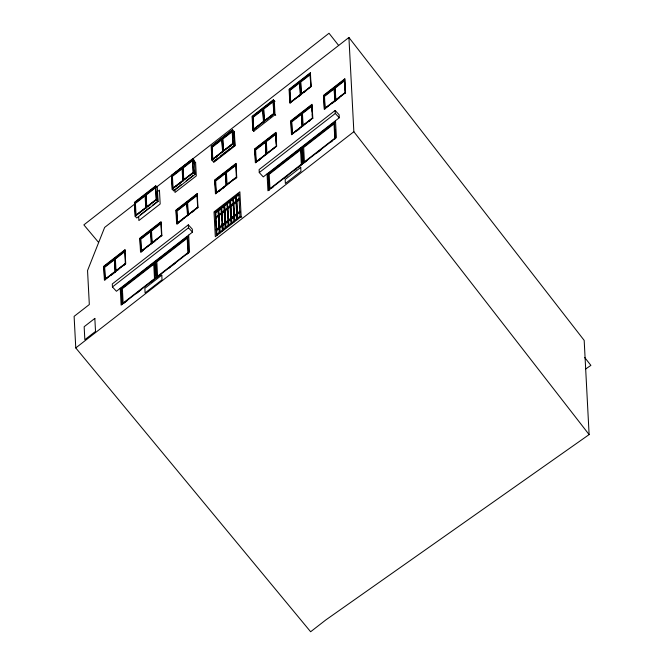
<?xml version="1.0" encoding="UTF-8"?>
<svg xmlns="http://www.w3.org/2000/svg" width="665" height="665" viewBox="0 0 665 665"><rect width="100%" height="100%" fill="white"/><g stroke="black" fill="none" stroke-linecap="round" stroke-linejoin="round"><path stroke-width="1" d="M155.726 185.818L134.438 202.368L135.161 216.266L136.757 217.995L158.054 201.437L157.322 187.547L155.726 185.818L156.499 199.974L156.1 199.542L135.419 215.618L135.818 216.05L134.737 202.584L155.419 186.508L155.818 186.94L145.776 194.745L146.4 206.773M135.136 203.016L145.411 195.02L145.012 194.587L145.793 207.688L136.034 215.285L135.411 203.407L145.178 195.809M155.577 187.721L146.134 195.069L146.757 206.948L156.2 199.6L155.419 186.508M192.742 158.752L171.445 175.311L172.177 189.209L173.773 190.938L195.061 174.38L194.338 160.489L192.742 158.752L193.465 172.651L195.061 174.38M134.912 203.881L104.638 227.422L87.547 270.539L89.326 304.537L74.114 316.365L75.768 347.928L310.63 631.75L325.842 619.921L589.115 434.594L584.178 340.38L348.917 37.489L156.184 187.339M171.753 175.527L192.426 159.442L193.108 172.484L172.435 188.561L171.753 175.527L172.833 188.993M172.144 175.959L182.426 167.962L182.027 167.53L182.809 180.631L173.041 188.228L172.418 176.35L182.185 168.752M183.066 180.29L183.465 180.722L182.784 167.688L192.825 159.874M192.592 160.664L183.141 168.012L183.764 179.891L193.216 172.543M232.476 129.7L211.187 146.258L211.911 160.157L213.507 161.886L234.803 145.327L234.072 131.437L232.476 129.7L233.207 143.598L234.803 145.327M214.147 158.711L212.567 159.941L212.168 159.509L211.487 146.475L232.168 130.39L232.567 130.822L222.526 138.636L223.207 151.67L222.127 138.204L222.526 138.636M212.567 159.941L211.886 146.907L222.16 138.91L221.761 138.478L222.85 151.953M274.978 101.529L273.39 99.8L252.093 116.35L252.825 130.249L253.88 131.396M273.074 100.49L273.756 113.524L253.074 129.6L252.392 116.566L273.074 100.49L273.473 100.922L263.431 108.728L264.113 121.761L263.032 108.295L263.431 108.728M253.423 129.027L252.791 116.998L263.074 109.002L262.675 108.57L263.756 122.044M156.99 192.019L159.442 190.107L160.174 203.997L138.885 220.556L138.677 216.582M193.931 163.291L195.568 162.019L196.3 175.917L175.003 192.468L174.845 189.492M289.408 89.509L310.081 73.424L310.763 86.467L290.09 102.543L289.408 89.509L290.489 102.975M289.807 89.941L300.081 81.945L299.682 81.512L300.364 94.555M300.73 94.272L301.129 94.704L300.439 81.67L310.48 73.857M310.247 74.646L300.796 81.995L301.42 93.873L310.871 86.525L310.297 75.635M135.161 216.266L156.458 199.708L158.054 201.437M148.004 206.582L150.315 204.778M172.177 189.209L193.465 172.651M175.992 186.533L177.572 185.302M179.159 184.072L181.528 182.227M191.188 174.712L193.507 172.917M140.29 214.803L149.958 207.289M152.285 205.477L157.721 201.246M212.168 159.509L232.85 143.432L232.168 130.39M222.542 151.578L212.783 159.176L212.16 147.297L221.927 139.7L222.443 149.6M211.911 160.157L233.207 143.598M215.734 157.48L217.314 156.25M227.837 148.062L230.93 145.66M181.196 184.712L174.188 190.165L173.789 189.733M186.192 180.83L193.183 175.394M252.825 130.249L274.113 113.69L275.709 115.419M255.061 128.802L256.64 127.572M269.516 117.555L271.062 116.358M213.931 161.113L217.821 158.087M220.157 156.267L224.055 153.241M224.371 152.992L229.807 148.761M231.362 147.555L234.471 145.136M213.789 162.318L235.078 145.76L234.354 131.869M253.714 131.271L275.002 114.721L274.279 100.822M298.394 96.824L299.973 95.602M304.213 92.302L305.759 91.097M124.663 250.439L125.344 263.473L104.671 279.549L103.989 266.515L124.663 250.439L125.062 250.871L115.02 258.677L115.71 271.719L115.311 271.287M143.565 250.057L141.188 251.902L140.789 251.47L140.107 238.427L160.789 222.351L161.188 222.783L151.146 230.597L151.778 242.625M178.893 222.584L177.314 223.814L176.915 223.382L176.233 210.348L196.906 194.271L197.696 207.364L188.245 214.712L187.621 202.833L197.073 195.485M215.011 180.19L235.693 164.114L236.374 177.148L215.701 193.224L215.011 180.19L216.1 193.656M254.936 149.151L275.618 133.075L276.299 146.109L255.618 162.185L256.017 162.617L254.936 149.151L255.618 162.185M311.735 104.987L312.417 118.021L291.744 134.097L291.062 121.063L311.735 104.987L312.134 105.419L302.093 113.225L302.783 126.259M344.495 79.517L345.185 92.551L324.503 108.628L323.822 95.594L344.495 79.517L344.894 79.95L334.852 87.755L335.542 100.789L339.399 97.788M105.07 279.982L104.388 266.948L114.663 258.959L114.264 258.527L115.045 271.628L105.278 279.217L104.663 267.338L114.422 259.749M141.188 251.902L140.506 238.86L150.789 230.871L150.39 230.439L151.171 243.54L141.404 251.129L140.781 239.25L150.548 231.661M177.314 223.814L176.632 210.78L186.907 202.783L186.508 202.351L187.588 215.826M187.264 202.509L186.865 202.077L187.946 215.543L187.264 202.509L197.306 194.704M215.41 180.622L225.693 172.634L225.294 172.202L226.075 185.302L216.308 192.892L215.684 181.013L225.452 173.424M226.333 184.953L226.732 185.385L226.05 172.351L236.092 164.546M255.335 149.583L265.618 141.587L265.219 141.155L266.299 154.629L265.576 140.88L266.657 154.347M265.975 141.312L276.017 133.507M292.093 133.532L291.461 121.496L301.735 113.507M324.902 109.06L324.221 96.026L334.495 88.029L334.096 87.597L334.778 100.639M124.829 251.653L115.378 259.001L116.001 270.879L125.452 263.54M160.947 223.573L151.504 230.921L152.127 242.8L161.57 235.452L160.789 222.351M186.666 203.573L176.898 211.171L177.522 223.049L187.289 215.452M235.859 165.327L226.408 172.676L227.031 184.554L236.482 177.206M140.789 251.47L161.47 235.393L161.869 235.826L161.096 221.661L139.808 238.22L140.531 252.11L161.828 235.56M176.915 223.382L197.588 207.305L197.987 207.738M276.399 146.167L266.956 153.515L266.332 141.637L275.784 134.288L276.299 144.189M334.877 100.698L325.119 108.295L324.495 96.417L334.254 88.819L334.828 99.708M312.783 118.187L291.486 134.746L290.755 120.855L312.051 104.297L312.816 118.453L312.417 118.021M111.396 275.069L115.344 271.993L114.621 258.244L115.02 258.677M117.248 270.514L118.794 269.317M123.432 265.709L124.978 264.512M153.374 242.426L154.92 241.229M180.473 221.354L182.052 220.123M192.584 211.944L194.13 210.739M219.259 191.204L220.838 189.974M222.418 188.744L224.005 187.513M234.454 179.384L236.773 177.58M258.394 160.772L259.973 159.542M296.889 130.847L299.258 129.002M308.959 121.454L310.505 120.257M332.808 102.909L335.177 101.072M335.16 110.465L259.109 169.592L259.267 172.567L263.257 176.89L339.3 117.763L339.142 114.787L335.16 110.465L335.31 113.441L339.3 117.763M188.328 224.837L112.285 283.963L112.443 286.939L116.425 291.27L192.476 232.143L192.318 229.159L188.328 224.837L188.486 227.812L192.476 232.143M259.267 172.567L335.31 113.441M112.443 286.939L188.486 227.812M239.99 216.491L216.383 234.845L215.186 212.019L238.793 193.665L239.99 216.491L240.63 217.181M218.577 209.683L219.774 232.501L219.217 232.941L218.02 210.115L218.577 209.683L220.098 232.85M222.991 229.566L221.528 207.389L220.971 207.821L222.484 230.988M224.479 205.086L225.676 227.912L225.119 228.353L223.922 205.527L224.479 205.086L225.011 209.409M228.103 220.946L228.386 226.399L226.873 203.232L227.43 202.792L228.893 224.978M230.381 200.498L231.578 223.324L231.021 223.764L229.824 200.938L230.381 200.498L230.913 204.82M234.03 216.857L234.288 221.811L232.775 198.644L233.332 198.203L234.795 220.389M236.283 195.909L237.48 218.735L236.923 219.176L235.726 196.35L236.283 195.909L236.815 200.232M218.544 214.429L218.336 210.464L218.901 210.024M224.446 209.841L224.238 205.876L224.803 205.435M227.754 203.141L226.873 203.232M230.398 206.25L230.14 201.287L230.705 200.847M233.199 200.971L233.091 198.993L233.656 198.552M236.299 201.661L236.042 196.699L236.607 196.258M217.023 235.535L215.826 212.709L220.988 208.694M221.728 208.12L239.433 194.355M267.978 173.756L269.209 189.982L267.978 173.756L334.445 122.077L334.844 122.51L302.567 147.605L303.348 162.41M121.155 288.128L122.377 304.354L121.155 288.128L187.621 236.457L188.02 236.89L155.743 261.977L156.574 277.771L160.606 274.637M268.377 174.188L301.411 148.503L301.012 148.071L302.243 164.297L301.935 158.378M121.554 288.568L154.588 262.883L154.189 262.451L155.419 278.668M215.635 217.654L239.217 198.802L215.635 217.654L215.95 217.995L239.558 199.641L239.242 199.292M216.258 229.558L239.866 211.204L240.206 212.052L216.599 230.406L216.258 229.558L216.599 230.406M216.283 230.057L239.89 211.703M216.574 229.907L240.181 211.553M268.81 189.55L335.276 137.871L334.445 122.077M121.986 303.922L188.444 252.251L187.621 236.457M271.628 188.104L273.232 186.848M283.714 178.71L287.737 175.577M294.994 169.941L296.598 168.686M298.211 167.43L301.436 164.928M304.204 162.775L307.43 160.265M316.307 153.366L321.145 149.6M330.829 142.069L332.442 140.814M334.054 139.559L335.667 138.303L335.276 137.871M123.989 303.107L127.215 300.597M136.076 293.706L140.914 289.948M150.581 282.434L154.613 279.3M168.677 268.361L170.29 267.106M171.903 265.85L175.128 263.348M186.424 254.562L188.843 252.683M228.07 226.058L228.627 225.618L227.43 202.792M233.972 221.47L234.529 221.029L233.332 198.203M241.171 216.607L215.31 236.707L214.014 211.902L239.866 191.794L241.171 216.607L241.802 217.297M75.768 347.928L353.855 131.712L348.917 37.489M585.79 368.925L590.886 365.368L584.61 357.404M345.185 92.551L345.584 92.984M334.852 87.755L334.453 87.323L335.542 100.789M323.822 95.594L324.221 96.026M300.439 81.67L300.04 81.238L300.763 94.987M302.093 113.225L301.694 112.792L302.384 125.826M302.417 126.541L301.336 113.075M291.062 121.063L291.461 121.496M273.756 113.524L274.155 113.956L273.39 99.8M302.567 147.605L302.168 147.173L303.398 163.399M252.392 116.566L252.791 116.998M232.85 143.432L233.249 143.864M211.487 146.475L211.886 146.907M226.05 172.351L225.651 171.919L226.374 185.668L225.975 185.236M193.648 160.722L194.205 164.164M182.784 167.688L182.385 167.256L183.108 181.005L182.709 180.572M215.186 212.019L215.826 212.709M223.049 230.556L221.528 207.389M176.233 210.348L176.632 210.78M145.776 194.745L145.377 194.313L146.458 207.779M145.702 207.63L146.101 208.062M151.146 230.597L150.747 230.165L151.828 243.631M151.071 243.473L151.47 243.905M140.107 238.427L140.506 238.86M155.743 261.977L155.344 261.545L156.574 277.771M114.945 271.561L115.344 271.993M103.989 266.515L104.388 266.948M98.553 242.384L83.865 224.878L329.017 33.25L338.651 45.469M353.855 131.712L589.115 434.594M345.16 84.962L345.476 90.98M335.501 120.722L336.382 137.555L267.937 190.772L267.056 173.939M335.202 129.426L335.517 135.344M334.786 138.27L334.029 123.873L303.656 147.489L304.412 161.878M312.209 112.144L311.902 106.201L302.45 113.549L303.074 125.427L312.525 118.079L312.317 114.122M301.411 148.503L301.569 151.47M301.336 164.272L300.58 149.883L269.192 174.288L269.948 188.677M273.647 109.625L273.24 101.703L263.789 109.052L264.412 120.93L273.855 113.582L273.756 111.604M233.789 132.102L234.105 138.12M236.865 201.221L237.746 218.087M236.324 202.152L236.532 206.125M236.69 209.101L237.189 218.527M233.373 204.446L233.847 213.382M230.963 205.809L231.844 222.684M230.423 206.74L230.531 208.727M230.689 211.703L231.179 221.137M227.472 209.034L227.837 215.984M225.061 210.398L225.942 227.272M224.496 210.838L224.521 211.329M224.728 215.302L225.094 222.251M225.152 223.241L225.177 223.739M221.395 210.157L221.545 213.132M221.57 213.623L221.886 219.583M222.093 223.556L222.434 229.999M218.727 217.904L219.192 226.84M219.425 231.304L219.533 233.282M215.925 217.497L215.95 217.995M194.521 170.182L194.737 174.188M188.669 235.094L189.55 251.927L121.113 305.144L120.232 288.311M188.22 240.838L188.536 246.757M187.954 252.642L187.206 238.253L156.832 261.86L157.588 276.258M157.248 192.227L157.672 200.248M155.003 270.78L155.261 275.709M154.513 278.643L153.756 264.254L122.368 288.66L123.125 303.049M134.737 202.584L135.419 215.618M232.326 131.612L222.883 138.96L223.507 150.839L232.95 143.49L232.326 131.612M262.833 109.792L253.066 117.389L253.689 129.268L263.456 121.67L262.833 109.792M310.397 72.734L289.1 89.293L289.832 103.191L311.129 86.633L310.397 72.734M299.84 82.734L290.081 90.332L290.696 102.21L300.464 94.613L299.84 82.734M124.978 249.749L103.682 266.308L104.413 280.198L125.71 263.639L124.978 249.749M197.222 193.582L175.926 210.132L176.657 224.03L197.954 207.472L197.222 193.582M236.009 163.424L214.712 179.982L215.443 193.872L236.732 177.314L236.009 163.424M275.925 132.385L254.637 148.935L255.368 162.834L276.657 146.275L275.925 132.385M344.811 78.827L323.522 95.378L324.246 109.276L345.542 92.718L344.811 78.827M265.377 142.377L255.609 149.974L256.233 161.853L266 154.255L265.377 142.377M301.494 114.297L291.736 121.886L292.351 133.765L302.118 126.175L301.494 114.297M344.661 80.731L335.21 88.079L335.833 99.958L345.285 92.61L344.661 80.731M94.837 318.41L84.164 326.715L84.837 339.707L95.519 331.411L94.837 318.41M161.786 275.152L144.862 288.311L145.103 292.949L162.027 279.799L161.786 275.152M300.73 167.372L285.169 179.475L285.376 183.474L300.946 171.362L300.73 167.372M216.15 221.719L215.826 221.37L216.383 226.183L216.15 221.719"/></g></svg>
